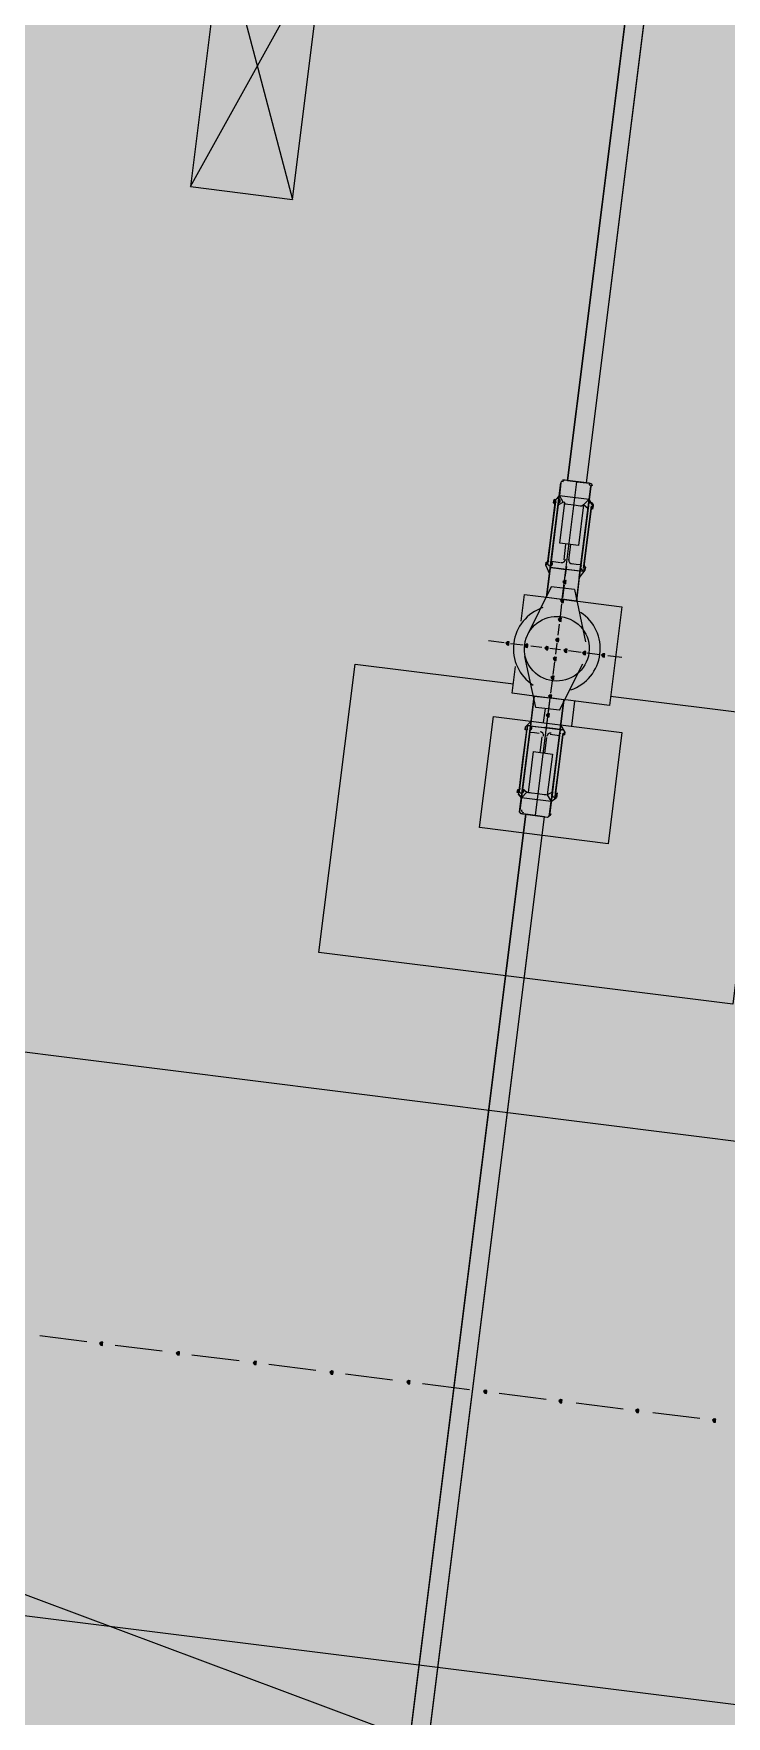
# Model space of a CAD drawing. Header units: metres. Extents: x -4 to 509425, y 7549 to 4732445.
# Drawn here: x 476046.2 to 476049.91, y 4719731.58 to 4719740.6 of the extents above; entities that cross this region are included whole.
import ezdxf

# ---------------------------------------------------------------- set-up
doc = ezdxf.new("R2010")
doc.units = ezdxf.units.M
doc.header["$LTSCALE"] = 0.01
doc.header["$MEASUREMENT"] = 0
doc.layers.get('0').update_dxf_attribs({"lineweight": 0})
doc.layers.add('_SUBESTACIÓN', color=1, linetype='Continuous')
doc.layers.add('SUBESTACION LA VID', color=253, linetype='Continuous')
doc.layers.add('_Yacimiento Arq 100m', color=7, linetype='Continuous', true_color=0xf8991e)

# ---------------------------------------------------------------- blocks, each defined once
blk = doc.blocks.new('A$Cfff6051d')
at = {"layer": 'SUBESTACION LA VID', "transparency": 33554687}
h = blk.add_hatch(color=256, dxfattribs=at)
h.dxf.hatch_style = 2
h.paths.add_polyline_path([(476049.0515, 4719737.6568), (476049.0526, 4719737.6652), (476049.0442, 4719737.6663), (476049.0347, 4719737.6589), (476049.0421, 4719737.6495), (476049.0505, 4719737.6484)])
h = blk.add_hatch(color=256, dxfattribs=at)
h.dxf.hatch_style = 2
h.paths.add_polyline_path([(476049.0389, 4719737.556), (476049.0399, 4719737.5644), (476049.0315, 4719737.5655), (476049.0221, 4719737.5581), (476049.0294, 4719737.5487), (476049.0378, 4719737.5476)])
h = blk.add_hatch(color=256, dxfattribs=at)
h.dxf.hatch_style = 2
h.paths.add_polyline_path([(476049.0262, 4719737.4552), (476049.0273, 4719737.4636), (476049.0189, 4719737.4647), (476049.0094, 4719737.4573), (476049.0168, 4719737.4479), (476049.0252, 4719737.4468)])
h = blk.add_hatch(color=256, dxfattribs=at)
h.dxf.hatch_style = 2
h.paths.add_polyline_path([(476048.7458, 4719737.3283), (476048.7469, 4719737.3367), (476048.7385, 4719737.3377), (476048.729, 4719737.3304), (476048.7364, 4719737.3209), (476048.7448, 4719737.3199)])
h = blk.add_hatch(color=256, dxfattribs=at)
h.dxf.hatch_style = 2
h.paths.add_polyline_path([(476048.8466, 4719737.3156), (476048.8477, 4719737.324), (476048.8393, 4719737.3251), (476048.8298, 4719737.3177), (476048.8372, 4719737.3083), (476048.8456, 4719737.3072)])
h = blk.add_hatch(color=256, dxfattribs=at)
h.dxf.hatch_style = 2
h.paths.add_polyline_path([(476048.9558, 4719737.3019), (476048.9569, 4719737.3103), (476048.9485, 4719737.3114), (476048.939, 4719737.304), (476048.9464, 4719737.2946), (476048.9548, 4719737.2935)])
h = blk.add_hatch(color=256, dxfattribs=at)
h.dxf.hatch_style = 2
h.paths.add_polyline_path([(476049.0126, 4719737.346), (476049.0136, 4719737.3544), (476049.0052, 4719737.3555), (476048.9958, 4719737.3481), (476049.0031, 4719737.3387), (476049.0115, 4719737.3376)])
h = blk.add_hatch(color=256, dxfattribs=at)
h.dxf.hatch_style = 2
h.paths.add_polyline_path([(476049.0566, 4719737.2893), (476049.0577, 4719737.2977), (476049.0493, 4719737.2987), (476049.0398, 4719737.2914), (476049.0472, 4719737.2819), (476049.0556, 4719737.2809)])
h = blk.add_hatch(color=256, dxfattribs=at)
h.dxf.hatch_style = 2
h.paths.add_polyline_path([(476048.9999, 4719737.2452), (476049.001, 4719737.2536), (476048.9926, 4719737.2547), (476048.9831, 4719737.2473), (476048.9905, 4719737.2379), (476048.9989, 4719737.2368)])
h = blk.add_hatch(color=256, dxfattribs=at)
h.dxf.hatch_style = 2
h.paths.add_polyline_path([(476049.1574, 4719737.2767), (476049.1585, 4719737.2851), (476049.1501, 4719737.2861), (476049.1406, 4719737.2788), (476049.148, 4719737.2693), (476049.1564, 4719737.2683)])
h = blk.add_hatch(color=256, dxfattribs=at)
h.dxf.hatch_style = 2
h.paths.add_polyline_path([(476049.2582, 4719737.264), (476049.2593, 4719737.2724), (476049.2509, 4719737.2735), (476049.2414, 4719737.2661), (476049.2488, 4719737.2567), (476049.2572, 4719737.2556)])
h = blk.add_hatch(color=256, dxfattribs=at)
h.dxf.hatch_style = 2
h.paths.add_polyline_path([(476048.9873, 4719737.1444), (476048.9883, 4719737.1528), (476048.9799, 4719737.1539), (476048.9705, 4719737.1465), (476048.9778, 4719737.1371), (476048.9862, 4719737.136)])
h = blk.add_hatch(color=256, dxfattribs=at)
h.dxf.hatch_style = 2
h.paths.add_polyline_path([(476048.9746, 4719737.0436), (476048.9757, 4719737.052), (476048.9673, 4719737.0531), (476048.9578, 4719737.0457), (476048.9652, 4719737.0363), (476048.9736, 4719737.0352)])
h = blk.add_hatch(color=256, dxfattribs=at)
h.dxf.hatch_style = 2
h.paths.add_polyline_path([(476048.962, 4719736.9428), (476048.9631, 4719736.9512), (476048.9547, 4719736.9522), (476048.9452, 4719736.9449), (476048.9526, 4719736.9354), (476048.961, 4719736.9344)])
h = blk.add_hatch(color=256, dxfattribs=at)
h.dxf.hatch_style = 2
h.paths.add_polyline_path([(476046.5687, 4719733.5739), (476046.5697, 4719733.5823), (476046.5613, 4719733.5834), (476046.5519, 4719733.576), (476046.5592, 4719733.5666), (476046.5676, 4719733.5655)])
h = blk.add_hatch(color=256, dxfattribs=at)
h.dxf.hatch_style = 2
h.paths.add_polyline_path([(476046.9803, 4719733.5223), (476046.9813, 4719733.5307), (476046.9729, 4719733.5318), (476046.9635, 4719733.5244), (476046.9708, 4719733.515), (476046.9792, 4719733.5139)])
h = blk.add_hatch(color=256, dxfattribs=at)
h.dxf.hatch_style = 2
h.paths.add_polyline_path([(476047.3919, 4719733.4707), (476047.393, 4719733.4791), (476047.3846, 4719733.4802), (476047.3751, 4719733.4728), (476047.3825, 4719733.4634), (476047.3909, 4719733.4623)])
h = blk.add_hatch(color=256, dxfattribs=at)
h.dxf.hatch_style = 2
h.paths.add_polyline_path([(476047.8035, 4719733.4191), (476047.8046, 4719733.4275), (476047.7962, 4719733.4286), (476047.7867, 4719733.4212), (476047.7941, 4719733.4118), (476047.8025, 4719733.4107)])
h = blk.add_hatch(color=256, dxfattribs=at)
h.dxf.hatch_style = 2
h.paths.add_polyline_path([(476048.2151, 4719733.3675), (476048.2162, 4719733.3759), (476048.2078, 4719733.377), (476048.1983, 4719733.3696), (476048.2057, 4719733.3602), (476048.2141, 4719733.3591)])
h = blk.add_hatch(color=256, dxfattribs=at)
h.dxf.hatch_style = 2
h.paths.add_polyline_path([(476048.6268, 4719733.3159), (476048.6278, 4719733.3243), (476048.6194, 4719733.3254), (476048.61, 4719733.318), (476048.6173, 4719733.3086), (476048.6257, 4719733.3075)])
h = blk.add_hatch(color=256, dxfattribs=at)
h.dxf.hatch_style = 2
h.paths.add_polyline_path([(476049.03, 4719733.2654), (476049.031, 4719733.2738), (476049.0226, 4719733.2748), (476049.0132, 4719733.2675), (476049.0205, 4719733.258), (476049.0289, 4719733.257)])
h = blk.add_hatch(color=256, dxfattribs=at)
h.dxf.hatch_style = 2
h.paths.add_polyline_path([(476049.4416, 4719733.2138), (476049.4426, 4719733.2222), (476049.4342, 4719733.2232), (476049.4248, 4719733.2159), (476049.4321, 4719733.2064), (476049.4405, 4719733.2054)])
h = blk.add_hatch(color=256, dxfattribs=at)
h.dxf.hatch_style = 2
h.paths.add_polyline_path([(476049.8532, 4719733.1622), (476049.8543, 4719733.1706), (476049.8459, 4719733.1716), (476049.8364, 4719733.1643), (476049.8438, 4719733.1548), (476049.8522, 4719733.1538)])
at = {"layer": 'SUBESTACION LA VID', "lineweight": 15}
for p, q in [((476072.0569, 4719731.8887), (475974.5206, 4719744.1168)), ((476049.0601, 4719738.2018), (476049.7921, 4719744.0401)), ((476049.1609, 4719738.1892), (476049.8929, 4719744.0274)), ((476071.6253, 4719728.9224), (475974.1478, 4719741.1431)), ((476047.2099, 4719741.1385), (476047.5853, 4719739.7092)), ((476049.1777, 4719738.1871), (476049.0433, 4719738.2039)), ((476049.1892, 4719738.0747), (476049.1756, 4719738.102)), ((476048.9528, 4719737.7545), (476048.995, 4719738.0905)), ((476049.0118, 4719738.0884), (476048.9696, 4719737.7524)), ((476049.0097, 4719738.0716), (476049.037, 4719738.0853)), ((476049.1714, 4719738.0684), (476049.1293, 4719737.7324)), ((476049.1461, 4719737.7303), (476049.1882, 4719738.0663)), ((476049.1693, 4719738.0516), (476049.1462, 4719738.0716)), ((476049.0411, 4719737.7776), (476049.0516, 4719737.8616)), ((476049.0663, 4719737.7744), (476049.0768, 4719737.8584)), ((476048.9434, 4719737.7472), (476048.9633, 4719737.702)), ((476049.0537, 4719737.7419), (476049.0463, 4719737.6831)), ((476049.1534, 4719737.7208), (476049.1229, 4719737.682)), ((476048.9717, 4719737.6327), (476048.8456, 4719737.3755)), ((476049.0977, 4719737.6169), (476048.9717, 4719737.6327)), ((476049.041, 4719737.6411), (476049.0326, 4719737.5739)), ((476049.0977, 4719737.6169), (476049.1564, 4719737.3365)), ((476049.0284, 4719737.5403), (476049.02, 4719737.4731)), ((476049.0147, 4719737.4311), (476049.0073, 4719737.3723)), ((476048.7206, 4719737.3314), (476048.6366, 4719737.3419)), ((476048.8214, 4719737.3188), (476048.7542, 4719737.3272)), ((476048.9222, 4719737.3061), (476048.8634, 4719737.3135)), ((476049.023, 4719737.2935), (476048.9642, 4719737.3009)), ((476049.0021, 4719737.3303), (476048.9947, 4719737.2715)), ((476048.8906, 4719736.9859), (476048.8309, 4719737.2579)), ((476048.9894, 4719737.2295), (476048.981, 4719737.1623)), ((476049.0166, 4719736.9701), (476049.1417, 4719737.2189)), ((476049.1322, 4719737.2798), (476049.065, 4719737.2882)), ((476049.233, 4719737.2672), (476049.1658, 4719737.2756)), ((476049.3506, 4719737.2524), (476049.275, 4719737.2619)), ((476048.9768, 4719737.1287), (476048.9683, 4719737.0615)), ((476048.9631, 4719737.0195), (476048.9557, 4719736.9606)), ((476049.0827, 4719736.885), (476049.0996, 4719737.0194)), ((476049.0166, 4719736.9701), (476048.8906, 4719736.9859)), ((476048.9315, 4719736.904), (476048.941, 4719736.9796)), ((476048.8423, 4719736.8725), (476048.8001, 4719736.5365)), ((476048.8169, 4719736.5344), (476048.8591, 4719736.8704)), ((476048.8349, 4719736.8819), (476048.8643, 4719736.9124)), ((476048.9504, 4719736.9186), (476048.9431, 4719736.8598)), ((476048.9765, 4719736.5144), (476049.0187, 4719736.8504)), ((476049.0355, 4719736.8483), (476048.9933, 4719736.5122)), ((476049.0449, 4719736.8556), (476049.0239, 4719736.8924)), ((476048.9221, 4719736.8284), (476048.9115, 4719736.7443)), ((476048.9473, 4719736.8252), (476048.9367, 4719736.7412)), ((476048.798, 4719736.5197), (476048.8127, 4719736.5008)), ((476048.819, 4719736.5512), (476048.8421, 4719736.5312)), ((476048.9787, 4719736.5312), (476048.9513, 4719736.5175)), ((476048.1649, 4719731.0615), (476048.8358, 4719736.4125)), ((476048.2658, 4719731.0489), (476048.9366, 4719736.3999)), ((476048.819, 4719736.4147), (476048.9534, 4719736.3978)), ((476046.4847, 4719733.5845), (476046.2327, 4719733.6161)), ((476046.8879, 4719733.5339), (476046.6359, 4719733.5655)), ((476047.2995, 4719733.4823), (476047.0475, 4719733.5139)), ((476047.7111, 4719733.4307), (476047.4591, 4719733.4623)), ((476048.1227, 4719733.3791), (476047.8707, 4719733.4107)), ((476048.5344, 4719733.3275), (476048.2823, 4719733.3591)), ((476048.946, 4719733.2759), (476048.694, 4719733.3075)), ((476049.3576, 4719733.2243), (476049.1056, 4719733.2559)), ((476049.7692, 4719733.1727), (476049.5172, 4719733.2043))]:
    blk.add_line(p, q, dxfattribs=at)
at = {"layer": 'SUBESTACION LA VID', "lineweight": 0}
for p, q in [((476049.0601, 4719738.2018), (476049.1609, 4719738.1892)), ((476048.9633, 4719737.702), (476049.0244, 4719738.1892)), ((476048.9855, 4719738.0832), (476048.9876, 4719738.1)), ((476048.9866, 4719738.0916), (476048.9866, 4719738.0916)), ((476048.9929, 4719738.0737), (476048.9876, 4719738.1)), ((476049.1861, 4719738.0495), (476049.1976, 4719738.0737)), ((476049.1945, 4719738.0485), (476049.1976, 4719738.0737)), ((476049.1955, 4719738.0569), (476049.1976, 4719738.0737)), ((476049.1955, 4719738.0569), (476049.1966, 4719738.0653)), ((476049.1955, 4719738.0569), (476049.1966, 4719738.0653)), ((476048.9434, 4719737.7472), (476048.9539, 4719737.7629)), ((476048.9434, 4719737.7472), (476048.9539, 4719737.7629)), ((476048.9434, 4719737.7472), (476048.9444, 4719737.7556)), ((476049.1534, 4719737.7208), (476049.1555, 4719737.7376)), ((476049.1534, 4719737.7208), (476049.1545, 4719737.7292)), ((476048.8349, 4719736.8819), (476048.8328, 4719736.8651)), ((476048.8349, 4719736.8819), (476048.8339, 4719736.8735)), ((476049.0239, 4719736.8924), (476048.9639, 4719736.4136)), ((476049.0449, 4719736.8556), (476049.0428, 4719736.8388)), ((476049.0449, 4719736.8556), (476049.0428, 4719736.8388)), ((476049.0449, 4719736.8556), (476049.0439, 4719736.8472)), ((476048.7928, 4719736.5459), (476048.7907, 4719736.5291)), ((476048.7928, 4719736.5459), (476048.7907, 4719736.5291)), ((476048.7928, 4719736.5459), (476048.7917, 4719736.5375)), ((476048.8022, 4719736.5533), (476048.7991, 4719736.5281)), ((476048.8022, 4719736.5533), (476048.7991, 4719736.5281)), ((476048.9955, 4719736.529), (476049.0007, 4719736.5028)), ((476049.0039, 4719736.528), (476049.0007, 4719736.5028)), ((476049.0028, 4719736.5196), (476049.0007, 4719736.5028)), ((476049.0028, 4719736.5196), (476049.0007, 4719736.5028)), ((476049.0017, 4719736.5112), (476049.0007, 4719736.5028))]:
    blk.add_line(p, q, dxfattribs=at)
at = {"layer": 'SUBESTACION LA VID', "lineweight": 15}
for points in [[(476049.0601, 4719738.2018), (476049.1609, 4719738.1892), (476049.8929, 4719744.0274), (476049.7921, 4719744.0401), (476049.0601, 4719738.2018)], [(476047.0393, 4719739.7777), (476047.5853, 4719739.7092), (476047.7559, 4719741.0701), (476047.2099, 4719741.1385), (476047.0393, 4719739.7777), (476047.7559, 4719741.0701)], [(476049.1105, 4719738.1955), (476049.0433, 4719738.2039), (476049.0349, 4719738.205), (476049.0339, 4719738.1966), (476049.0255, 4719738.1976), (476049.0244, 4719738.1892), (476049.016, 4719738.122), (476048.996, 4719738.0989), (476048.9876, 4719738.1), (476048.9866, 4719738.0916), (476048.9855, 4719738.0832), (476048.9929, 4719738.0737), (476048.9739, 4719737.9225), (476048.9539, 4719737.7629), (476048.9455, 4719737.764), (476048.9444, 4719737.7556), (476048.9434, 4719737.7472), (476048.9633, 4719737.702), (476048.9475, 4719737.576), (476049.0315, 4719737.5655), (476049.1105, 4719738.1955)], [(476049.1105, 4719738.1955), (476049.1777, 4719738.1871), (476049.1767, 4719738.1787), (476049.1851, 4719738.1776), (476049.184, 4719738.1692), (476049.1756, 4719738.102), (476049.1892, 4719738.0747), (476049.1976, 4719738.0737), (476049.1966, 4719738.0653), (476049.1955, 4719738.0569), (476049.1945, 4719738.0485), (476049.1861, 4719738.0495), (476049.1671, 4719737.8983), (476049.1471, 4719737.7387), (476049.1555, 4719737.7376), (476049.1545, 4719737.7292), (476049.1534, 4719737.7208), (476049.1229, 4719737.682), (476049.1071, 4719737.556), (476049.0315, 4719737.5655), (476049.1105, 4719738.1955)], [(476049.1756, 4719738.102), (476049.1462, 4719738.0716), (476049.1367, 4719738.0642), (476049.1283, 4719738.0653), (476049.0947, 4719738.0695), (476049.0611, 4719738.0737), (476049.0527, 4719738.0748), (476049.0443, 4719738.0758), (476049.0454, 4719738.0842), (476049.037, 4719738.0853), (476049.016, 4719738.122), (476048.996, 4719738.0989)], [(476049.0244, 4719738.1892), (476049.016, 4719738.122), (476049.1756, 4719738.102), (476049.184, 4719738.1692)], [(476049.1462, 4719738.0716), (476049.1188, 4719737.8532), (476049.018, 4719737.8658), (476049.0454, 4719738.0842)], [(476048.9718, 4719737.7692), (476048.997, 4719737.7661), (476049.0222, 4719737.7629)], [(476049.1314, 4719737.7492), (476049.1062, 4719737.7524), (476049.081, 4719737.7555)], [(476049.1071, 4719737.556), (476049.1271, 4719737.7156), (476048.9675, 4719737.7356), (476048.9475, 4719737.576), (476049.1071, 4719737.556)], [(476048.9675, 4719737.7356), (476049.0011, 4719737.7314), (476049.0515, 4719737.7251)], [(476049.1439, 4719737.7135), (476049.1103, 4719737.7177), (476049.0515, 4719737.7251)], [(476048.812, 4719737.4479), (476048.8299, 4719737.5908), (476048.9475, 4719737.576)], [(476049.1155, 4719737.5549), (476049.3507, 4719737.5255), (476049.2844, 4719736.9962), (476049.0492, 4719737.0257)], [(476049.2907, 4719737.0466), (476050.1392, 4719736.9403), (476049.9454, 4719735.3946), (476047.7277, 4719735.6726), (476047.9215, 4719737.2183), (476048.7699, 4719737.1119)], [(476048.8812, 4719737.0468), (476048.7636, 4719737.0615), (476048.7815, 4719737.2043)], [(476048.8862, 4719736.4062), (476048.819, 4719736.4147), (476048.8106, 4719736.4157), (476048.8032, 4719736.4252), (476048.8043, 4719736.4336), (476048.8127, 4719736.5008), (476048.798, 4719736.5197), (476048.7991, 4719736.5281), (476048.7907, 4719736.5291), (476048.7917, 4719736.5375), (476048.7928, 4719736.5459), (476048.8012, 4719736.5449), (476048.8022, 4719736.5533), (476048.8212, 4719736.7045), (476048.8412, 4719736.8641), (476048.8328, 4719736.8651), (476048.8339, 4719736.8735), (476048.8349, 4719736.8819), (476048.8643, 4719736.9124), (476048.8812, 4719737.0468), (476048.9652, 4719737.0363), (476048.8862, 4719736.4062)], [(476048.8812, 4719737.0468), (476048.8612, 4719736.8872), (476049.0208, 4719736.8672), (476049.0408, 4719737.0268), (476048.8812, 4719737.0468)], [(476048.8862, 4719736.4062), (476048.9534, 4719736.3978), (476048.9629, 4719736.4052), (476048.9639, 4719736.4136), (476048.9723, 4719736.4808), (476048.9912, 4719736.4954), (476049.0007, 4719736.5028), (476049.0017, 4719736.5112), (476049.0028, 4719736.5196), (476048.9955, 4719736.529), (476049.0144, 4719736.6803), (476049.0344, 4719736.8399), (476049.0428, 4719736.8388), (476049.0439, 4719736.8472), (476049.0449, 4719736.8556), (476049.0239, 4719736.8924), (476049.0408, 4719737.0268), (476048.9652, 4719737.0363), (476048.8862, 4719736.4062)], [(476049.2768, 4719736.2549), (476048.5879, 4719736.3412), (476048.6627, 4719736.9377), (476049.3516, 4719736.8513), (476049.2768, 4719736.2549)], [(476048.8444, 4719736.8893), (476048.8864, 4719736.884), (476048.9368, 4719736.8777)], [(476048.857, 4719736.8536), (476048.8822, 4719736.8504), (476048.9074, 4719736.8473)], [(476049.0292, 4719736.8661), (476048.9956, 4719736.8703), (476048.9368, 4719736.8777)], [(476049.0166, 4719736.8336), (476048.9914, 4719736.8367), (476048.9662, 4719736.8399)], [(476048.8505, 4719736.5302), (476048.8779, 4719736.7486), (476048.9787, 4719736.7359), (476048.9513, 4719736.5175)], [(476048.9639, 4719736.4136), (476048.9723, 4719736.4808), (476048.8127, 4719736.5008), (476048.8043, 4719736.4336)], [(476048.8127, 4719736.5008), (476048.8421, 4719736.5312), (476048.8505, 4719736.5302), (476048.8589, 4719736.5291), (476048.8673, 4719736.528), (476048.9009, 4719736.5238), (476048.9345, 4719736.5196), (476048.9429, 4719736.5186), (476048.9513, 4719736.5175), (476048.9723, 4719736.4808), (476048.9912, 4719736.4954)], [(476048.1649, 4719731.0615), (476048.2658, 4719731.0489), (476048.9366, 4719736.3999), (476048.8358, 4719736.4125), (476048.1649, 4719731.0615)]]:
    blk.add_lwpolyline(points, dxfattribs=at)
at = {"layer": 'SUBESTACION LA VID', "lineweight": 0}
for points in [[(476048.9475, 4719737.576), (476049.0244, 4719738.1892), (476048.9633, 4719737.702)], [(476049.1071, 4719737.556), (476049.184, 4719738.1692), (476049.1229, 4719737.682), (476049.184, 4719738.1692)], [(476048.9929, 4719738.0737), (476048.996, 4719738.0989), (476048.9539, 4719737.7629)], [(476048.9739, 4719737.9225), (476048.996, 4719738.0989), (476048.9929, 4719738.0737)], [(476048.9855, 4719738.0832), (476048.9866, 4719738.0916), (476048.9855, 4719738.0832), (476048.9876, 4719738.1)], [(476049.1945, 4719738.0485), (476049.1976, 4719738.0737), (476049.1955, 4719738.0569), (476049.1976, 4719738.0737)], [(476048.9444, 4719737.7556), (476048.9434, 4719737.7472), (476048.9455, 4719737.764)], [(476048.9434, 4719737.7472), (476048.9444, 4719737.7556), (476048.9434, 4719737.7472)], [(476049.1555, 4719737.7376), (476049.1534, 4719737.7208), (476049.1545, 4719737.7292), (476049.1534, 4719737.7208)], [(476048.8812, 4719737.0468), (476048.8032, 4719736.4252), (476048.8643, 4719736.9124), (476048.8043, 4719736.4336)], [(476049.0408, 4719737.0268), (476048.9629, 4719736.4052), (476049.0239, 4719736.8924)], [(476048.8328, 4719736.8651), (476048.8349, 4719736.8819), (476048.8339, 4719736.8735), (476048.8349, 4719736.8819)], [(476049.0344, 4719736.8399), (476048.9912, 4719736.4954), (476049.0144, 4719736.6803)], [(476049.0439, 4719736.8472), (476049.0449, 4719736.8556), (476049.0428, 4719736.8388)], [(476049.0449, 4719736.8556), (476049.0439, 4719736.8472), (476049.0449, 4719736.8556)], [(476048.8012, 4719736.5449), (476048.7907, 4719736.5291), (476048.7928, 4719736.5459), (476048.7907, 4719736.5291)], [(476049.0028, 4719736.5196), (476049.0007, 4719736.5028), (476049.0028, 4719736.5196), (476049.0007, 4719736.5028)]]:
    blk.add_lwpolyline(points, dxfattribs=at)
at = {"layer": 'SUBESTACION LA VID'}
for points in [[(476049.0515, 4719737.6568), (476049.0526, 4719737.6652), (476049.0442, 4719737.6663), (476049.0347, 4719737.6589), (476049.0421, 4719737.6495), (476049.0505, 4719737.6484)], [(476049.0389, 4719737.556), (476049.0399, 4719737.5644), (476049.0315, 4719737.5655), (476049.0221, 4719737.5581), (476049.0294, 4719737.5487), (476049.0378, 4719737.5476)], [(476049.0262, 4719737.4552), (476049.0273, 4719737.4636), (476049.0189, 4719737.4647), (476049.0094, 4719737.4573), (476049.0168, 4719737.4479), (476049.0252, 4719737.4468)], [(476048.7458, 4719737.3283), (476048.7469, 4719737.3367), (476048.7385, 4719737.3377), (476048.729, 4719737.3304), (476048.7364, 4719737.3209), (476048.7448, 4719737.3199)], [(476048.8466, 4719737.3156), (476048.8477, 4719737.324), (476048.8393, 4719737.3251), (476048.8298, 4719737.3177), (476048.8372, 4719737.3083), (476048.8456, 4719737.3072)], [(476048.9558, 4719737.3019), (476048.9569, 4719737.3103), (476048.9485, 4719737.3114), (476048.939, 4719737.304), (476048.9464, 4719737.2946), (476048.9548, 4719737.2935)], [(476049.0126, 4719737.346), (476049.0136, 4719737.3544), (476049.0052, 4719737.3555), (476048.9958, 4719737.3481), (476049.0031, 4719737.3387), (476049.0115, 4719737.3376)], [(476049.0566, 4719737.2893), (476049.0577, 4719737.2977), (476049.0493, 4719737.2987), (476049.0398, 4719737.2914), (476049.0472, 4719737.2819), (476049.0556, 4719737.2809)], [(476048.9999, 4719737.2452), (476049.001, 4719737.2536), (476048.9926, 4719737.2547), (476048.9831, 4719737.2473), (476048.9905, 4719737.2379), (476048.9989, 4719737.2368)], [(476049.1574, 4719737.2767), (476049.1585, 4719737.2851), (476049.1501, 4719737.2861), (476049.1406, 4719737.2788), (476049.148, 4719737.2693), (476049.1564, 4719737.2683)], [(476049.2582, 4719737.264), (476049.2593, 4719737.2724), (476049.2509, 4719737.2735), (476049.2414, 4719737.2661), (476049.2488, 4719737.2567), (476049.2572, 4719737.2556)], [(476048.9873, 4719737.1444), (476048.9883, 4719737.1528), (476048.9799, 4719737.1539), (476048.9705, 4719737.1465), (476048.9778, 4719737.1371), (476048.9862, 4719737.136)], [(476048.9746, 4719737.0436), (476048.9757, 4719737.052), (476048.9673, 4719737.0531), (476048.9578, 4719737.0457), (476048.9652, 4719737.0363), (476048.9736, 4719737.0352)], [(476048.962, 4719736.9428), (476048.9631, 4719736.9512), (476048.9547, 4719736.9522), (476048.9452, 4719736.9449), (476048.9526, 4719736.9354), (476048.961, 4719736.9344)], [(476046.5687, 4719733.5739), (476046.5697, 4719733.5823), (476046.5613, 4719733.5834), (476046.5519, 4719733.576), (476046.5592, 4719733.5666), (476046.5676, 4719733.5655)], [(476046.9803, 4719733.5223), (476046.9813, 4719733.5307), (476046.9729, 4719733.5318), (476046.9635, 4719733.5244), (476046.9708, 4719733.515), (476046.9792, 4719733.5139)], [(476047.3919, 4719733.4707), (476047.393, 4719733.4791), (476047.3846, 4719733.4802), (476047.3751, 4719733.4728), (476047.3825, 4719733.4634), (476047.3909, 4719733.4623)], [(476047.8035, 4719733.4191), (476047.8046, 4719733.4275), (476047.7962, 4719733.4286), (476047.7867, 4719733.4212), (476047.7941, 4719733.4118), (476047.8025, 4719733.4107)], [(476048.2151, 4719733.3675), (476048.2162, 4719733.3759), (476048.2078, 4719733.377), (476048.1983, 4719733.3696), (476048.2057, 4719733.3602), (476048.2141, 4719733.3591)], [(476048.6268, 4719733.3159), (476048.6278, 4719733.3243), (476048.6194, 4719733.3254), (476048.61, 4719733.318), (476048.6173, 4719733.3086), (476048.6257, 4719733.3075)], [(476049.03, 4719733.2654), (476049.031, 4719733.2738), (476049.0226, 4719733.2748), (476049.0132, 4719733.2675), (476049.0205, 4719733.258), (476049.0289, 4719733.257)], [(476049.4416, 4719733.2138), (476049.4426, 4719733.2222), (476049.4342, 4719733.2232), (476049.4248, 4719733.2159), (476049.4321, 4719733.2064), (476049.4405, 4719733.2054)], [(476049.8532, 4719733.1622), (476049.8543, 4719733.1706), (476049.8459, 4719733.1716), (476049.8364, 4719733.1643), (476049.8438, 4719733.1548), (476049.8522, 4719733.1538)]]:
    blk.add_lwpolyline(points, close=True, dxfattribs=at)
at = {"layer": 'SUBESTACION LA VID', "lineweight": 0}
for points in [[(476049.0515, 4719737.6568), (476049.0526, 4719737.6652), (476049.0442, 4719737.6663), (476049.0347, 4719737.6589), (476049.0421, 4719737.6495), (476049.0505, 4719737.6484)], [(476049.0389, 4719737.556), (476049.0399, 4719737.5644), (476049.0315, 4719737.5655), (476049.0221, 4719737.5581), (476049.0294, 4719737.5487), (476049.0378, 4719737.5476)], [(476049.0262, 4719737.4552), (476049.0273, 4719737.4636), (476049.0189, 4719737.4647), (476049.0094, 4719737.4573), (476049.0168, 4719737.4479), (476049.0252, 4719737.4468)], [(476048.7458, 4719737.3283), (476048.7469, 4719737.3367), (476048.7385, 4719737.3377), (476048.729, 4719737.3304), (476048.7364, 4719737.3209), (476048.7448, 4719737.3199)], [(476048.8466, 4719737.3156), (476048.8477, 4719737.324), (476048.8393, 4719737.3251), (476048.8298, 4719737.3177), (476048.8372, 4719737.3083), (476048.8456, 4719737.3072)], [(476048.9558, 4719737.3019), (476048.9569, 4719737.3103), (476048.9485, 4719737.3114), (476048.939, 4719737.304), (476048.9464, 4719737.2946), (476048.9548, 4719737.2935)], [(476049.0126, 4719737.346), (476049.0136, 4719737.3544), (476049.0052, 4719737.3555), (476048.9958, 4719737.3481), (476049.0031, 4719737.3387), (476049.0115, 4719737.3376)], [(476049.0566, 4719737.2893), (476049.0577, 4719737.2977), (476049.0493, 4719737.2987), (476049.0398, 4719737.2914), (476049.0472, 4719737.2819), (476049.0556, 4719737.2809)], [(476048.9999, 4719737.2452), (476049.001, 4719737.2536), (476048.9926, 4719737.2547), (476048.9831, 4719737.2473), (476048.9905, 4719737.2379), (476048.9989, 4719737.2368)], [(476049.1574, 4719737.2767), (476049.1585, 4719737.2851), (476049.1501, 4719737.2861), (476049.1406, 4719737.2788), (476049.148, 4719737.2693), (476049.1564, 4719737.2683)], [(476049.2582, 4719737.264), (476049.2593, 4719737.2724), (476049.2509, 4719737.2735), (476049.2414, 4719737.2661), (476049.2488, 4719737.2567), (476049.2572, 4719737.2556)], [(476048.9873, 4719737.1444), (476048.9883, 4719737.1528), (476048.9799, 4719737.1539), (476048.9705, 4719737.1465), (476048.9778, 4719737.1371), (476048.9862, 4719737.136)], [(476048.9746, 4719737.0436), (476048.9757, 4719737.052), (476048.9673, 4719737.0531), (476048.9578, 4719737.0457), (476048.9652, 4719737.0363), (476048.9736, 4719737.0352)], [(476048.962, 4719736.9428), (476048.9631, 4719736.9512), (476048.9547, 4719736.9522), (476048.9452, 4719736.9449), (476048.9526, 4719736.9354), (476048.961, 4719736.9344)], [(476046.5687, 4719733.5739), (476046.5697, 4719733.5823), (476046.5613, 4719733.5834), (476046.5519, 4719733.576), (476046.5592, 4719733.5666), (476046.5676, 4719733.5655)], [(476046.9803, 4719733.5223), (476046.9813, 4719733.5307), (476046.9729, 4719733.5318), (476046.9635, 4719733.5244), (476046.9708, 4719733.515), (476046.9792, 4719733.5139)], [(476047.3919, 4719733.4707), (476047.393, 4719733.4791), (476047.3846, 4719733.4802), (476047.3751, 4719733.4728), (476047.3825, 4719733.4634), (476047.3909, 4719733.4623)], [(476047.8035, 4719733.4191), (476047.8046, 4719733.4275), (476047.7962, 4719733.4286), (476047.7867, 4719733.4212), (476047.7941, 4719733.4118), (476047.8025, 4719733.4107)], [(476048.2151, 4719733.3675), (476048.2162, 4719733.3759), (476048.2078, 4719733.377), (476048.1983, 4719733.3696), (476048.2057, 4719733.3602), (476048.2141, 4719733.3591)], [(476048.6268, 4719733.3159), (476048.6278, 4719733.3243), (476048.6194, 4719733.3254), (476048.61, 4719733.318), (476048.6173, 4719733.3086), (476048.6257, 4719733.3075)], [(476049.03, 4719733.2654), (476049.031, 4719733.2738), (476049.0226, 4719733.2748), (476049.0132, 4719733.2675), (476049.0205, 4719733.258), (476049.0289, 4719733.257)], [(476049.4416, 4719733.2138), (476049.4426, 4719733.2222), (476049.4342, 4719733.2232), (476049.4248, 4719733.2159), (476049.4321, 4719733.2064), (476049.4405, 4719733.2054)], [(476049.8532, 4719733.1622), (476049.8543, 4719733.1706), (476049.8459, 4719733.1716), (476049.8364, 4719733.1643), (476049.8438, 4719733.1548), (476049.8522, 4719733.1538)]]:
    blk.add_lwpolyline(points, close=True, dxfattribs=at)
at = {"layer": 'SUBESTACION LA VID', "lineweight": 15}
for points, knots in [([(476049.0475, 4719738.2034), (476049.0442, 4719738.2038), (476049.0408, 4719738.2029), (476049.0381, 4719738.2008), (476049.0355, 4719738.1988), (476049.0337, 4719738.1957), (476049.0333, 4719738.1924)], [0, 0, 0, 0, 1, 1, 1, 2, 2, 2, 2]), ([(476049.0097, 4719738.1058), (476049.0043, 4719738.1064), (476048.999, 4719738.1036), (476048.9967, 4719738.0987), (476048.9943, 4719738.0938), (476048.9953, 4719738.0879), (476048.9992, 4719738.0841)], [0, 0, 0, 0, 1, 1, 1, 2, 2, 2, 2]), ([(476049.0207, 4719738.0916), (476049.0216, 4719738.0985), (476049.0166, 4719738.1049), (476049.0097, 4719738.1058), (476049.0027, 4719738.1066), (476048.9964, 4719738.1017), (476048.9955, 4719738.0947)], [0, 0, 0, 0, 1, 1, 1, 2, 2, 2, 2]), ([(476049.0145, 4719738.0822), (476049.0192, 4719738.0849), (476049.0216, 4719738.0904), (476049.0205, 4719738.0957), (476049.0195, 4719738.101), (476049.0151, 4719738.1051), (476049.0097, 4719738.1058)], [0, 0, 0, 0, 1, 1, 1, 2, 2, 2, 2]), ([(476049.1861, 4719738.0836), (476049.1807, 4719738.0843), (476049.1754, 4719738.0815), (476049.1731, 4719738.0766), (476049.1707, 4719738.0717), (476049.1717, 4719738.0658), (476049.1756, 4719738.062)], [0, 0, 0, 0, 1, 1, 1, 2, 2, 2, 2]), ([(476049.1971, 4719738.0695), (476049.198, 4719738.0764), (476049.193, 4719738.0828), (476049.1861, 4719738.0836), (476049.1791, 4719738.0845), (476049.1728, 4719738.0796), (476049.1719, 4719738.0726)], [0, 0, 0, 0, 1, 1, 1, 2, 2, 2, 2]), ([(476049.1909, 4719738.0601), (476049.1956, 4719738.0628), (476049.198, 4719738.0682), (476049.1969, 4719738.0736), (476049.1959, 4719738.0789), (476049.1915, 4719738.083), (476049.1861, 4719738.0836)], [0, 0, 0, 0, 1, 1, 1, 2, 2, 2, 2]), ([(476048.9596, 4719737.7681), (476048.9549, 4719737.7654), (476048.9524, 4719737.7599), (476048.9535, 4719737.7546), (476048.9546, 4719737.7493), (476048.959, 4719737.7452), (476048.9644, 4719737.7445)], [0, 0, 0, 0, 1, 1, 1, 2, 2, 2, 2]), ([(476048.9534, 4719737.7587), (476048.9525, 4719737.7518), (476048.9574, 4719737.7454), (476048.9644, 4719737.7445), (476048.9714, 4719737.7437), (476048.9777, 4719737.7486), (476048.9786, 4719737.7556)], [0, 0, 0, 0, 1, 1, 1, 2, 2, 2, 2]), ([(476048.9644, 4719737.7445), (476048.9698, 4719737.7439), (476048.975, 4719737.7467), (476048.9774, 4719737.7516), (476048.9798, 4719737.7565), (476048.9788, 4719737.7624), (476048.9749, 4719737.7662)], [0, 0, 0, 0, 1, 1, 1, 2, 2, 2, 2]), ([(476049.136, 4719737.746), (476049.1313, 4719737.7433), (476049.1288, 4719737.7378), (476049.1299, 4719737.7325), (476049.131, 4719737.7272), (476049.1354, 4719737.7231), (476049.1408, 4719737.7224)], [0, 0, 0, 0, 1, 1, 1, 2, 2, 2, 2]), ([(476049.1408, 4719737.7224), (476049.1462, 4719737.7217), (476049.1514, 4719737.7246), (476049.1538, 4719737.7295), (476049.1562, 4719737.7344), (476049.1552, 4719737.7403), (476049.1513, 4719737.7441)], [0, 0, 0, 0, 1, 1, 1, 2, 2, 2, 2]), ([(476049.1298, 4719737.7366), (476049.1289, 4719737.7296), (476049.1338, 4719737.7233), (476049.1408, 4719737.7224), (476049.1478, 4719737.7216), (476049.1541, 4719737.7265), (476049.155, 4719737.7334)], [0, 0, 0, 0, 1, 1, 1, 2, 2, 2, 2]), ([(476048.9269, 4719737.5205), (476048.8429, 4719737.4916), (476048.7826, 4719737.4175), (476048.7716, 4719737.3293), (476048.7605, 4719737.2411), (476048.8006, 4719737.1544), (476048.8749, 4719737.1057)], [0, 0, 0, 0, 1, 1, 1, 2, 2, 2, 2]), ([(476048.8304, 4719737.3219), (476048.8184, 4719737.2268), (476048.8859, 4719737.1401), (476048.981, 4719737.1281), (476049.0761, 4719737.1162), (476049.1628, 4719737.1836), (476049.1748, 4719737.2787), (476049.1867, 4719737.3739), (476049.1193, 4719737.4606), (476049.0241, 4719737.4725), (476048.929, 4719737.4845), (476048.8423, 4719737.417), (476048.8304, 4719737.3219)], [0, 0, 0, 0, 1, 1, 1, 2, 2, 2, 3, 3, 3, 4, 4, 4, 4]), ([(476049.0782, 4719737.0802), (476049.1623, 4719737.109), (476049.2225, 4719737.1832), (476049.2336, 4719737.2714), (476049.2446, 4719737.3595), (476049.2045, 4719737.4463), (476049.1302, 4719737.495)], [0, 0, 0, 0, 1, 1, 1, 2, 2, 2, 2]), ([(476048.857, 4719736.8877), (476048.8516, 4719736.8884), (476048.8463, 4719736.8855), (476048.844, 4719736.8806), (476048.8416, 4719736.8757), (476048.8426, 4719736.8699), (476048.8465, 4719736.866)], [0, 0, 0, 0, 1, 1, 1, 2, 2, 2, 2]), ([(476048.868, 4719736.8735), (476048.8689, 4719736.8805), (476048.8639, 4719736.8868), (476048.857, 4719736.8877), (476048.85, 4719736.8886), (476048.8437, 4719736.8836), (476048.8428, 4719736.8767)], [0, 0, 0, 0, 1, 1, 1, 2, 2, 2, 2]), ([(476048.8618, 4719736.8641), (476048.8665, 4719736.8669), (476048.8689, 4719736.8723), (476048.8678, 4719736.8776), (476048.8667, 4719736.883), (476048.8624, 4719736.887), (476048.857, 4719736.8877)], [0, 0, 0, 0, 1, 1, 1, 2, 2, 2, 2]), ([(476049.0334, 4719736.8656), (476049.028, 4719736.8663), (476049.0227, 4719736.8634), (476049.0204, 4719736.8585), (476049.018, 4719736.8536), (476049.019, 4719736.8477), (476049.0229, 4719736.8439)], [0, 0, 0, 0, 1, 1, 1, 2, 2, 2, 2]), ([(476049.0444, 4719736.8514), (476049.0453, 4719736.8584), (476049.0403, 4719736.8647), (476049.0334, 4719736.8656), (476049.0264, 4719736.8665), (476049.0201, 4719736.8615), (476049.0192, 4719736.8546)], [0, 0, 0, 0, 1, 1, 1, 2, 2, 2, 2]), ([(476049.0382, 4719736.842), (476049.0429, 4719736.8448), (476049.0453, 4719736.8502), (476049.0442, 4719736.8555), (476049.0432, 4719736.8609), (476049.0388, 4719736.8649), (476049.0334, 4719736.8656)], [0, 0, 0, 0, 1, 1, 1, 2, 2, 2, 2]), ([(476048.8069, 4719736.5501), (476048.8022, 4719736.5473), (476048.7997, 4719736.5419), (476048.8008, 4719736.5366), (476048.8019, 4719736.5312), (476048.8063, 4719736.5272), (476048.8117, 4719736.5265)], [0, 0, 0, 0, 1, 1, 1, 2, 2, 2, 2]), ([(476048.8007, 4719736.5407), (476048.7998, 4719736.5337), (476048.8047, 4719736.5274), (476048.8117, 4719736.5265), (476048.8186, 4719736.5256), (476048.825, 4719736.5306), (476048.8259, 4719736.5375)], [0, 0, 0, 0, 1, 1, 1, 2, 2, 2, 2]), ([(476048.8117, 4719736.5265), (476048.8171, 4719736.5258), (476048.8223, 4719736.5287), (476048.8247, 4719736.5336), (476048.8271, 4719736.5385), (476048.8261, 4719736.5443), (476048.8222, 4719736.5481)], [0, 0, 0, 0, 1, 1, 1, 2, 2, 2, 2]), ([(476048.9833, 4719736.5279), (476048.9786, 4719736.5252), (476048.9761, 4719736.5198), (476048.9772, 4719736.5144), (476048.9783, 4719736.5091), (476048.9827, 4719736.505), (476048.9881, 4719736.5044)], [0, 0, 0, 0, 1, 1, 1, 2, 2, 2, 2]), ([(476048.9771, 4719736.5186), (476048.9762, 4719736.5116), (476048.9811, 4719736.5052), (476048.9881, 4719736.5044), (476048.9951, 4719736.5035), (476049.0014, 4719736.5084), (476049.0023, 4719736.5154)], [0, 0, 0, 0, 1, 1, 1, 2, 2, 2, 2]), ([(476048.9881, 4719736.5044), (476048.9935, 4719736.5037), (476048.9987, 4719736.5065), (476049.0011, 4719736.5114), (476049.0035, 4719736.5163), (476049.0025, 4719736.5222), (476048.9986, 4719736.526)], [0, 0, 0, 0, 1, 1, 1, 2, 2, 2, 2]), ([(476048.9587, 4719736.4057), (476048.962, 4719736.4053), (476048.9654, 4719736.4062), (476048.968, 4719736.4082), (476048.9707, 4719736.4103), (476048.9724, 4719736.4134), (476048.9728, 4719736.4167)], [0, 0, 0, 0, 1, 1, 1, 2, 2, 2, 2])]:
    blk.add_open_spline(points, degree=3, knots=knots, dxfattribs=at)
for points in [[(476049.1929, 4719738.1724), (476049.1938, 4719738.1793), (476049.1889, 4719738.1857), (476049.1819, 4719738.1865)], [(476049.0264, 4719737.7624), (476049.0379, 4719737.7609), (476049.0485, 4719737.7691), (476049.05, 4719737.7807)], [(476049.0668, 4719737.7786), (476049.0653, 4719737.767), (476049.0736, 4719737.7565), (476049.0852, 4719737.755)], [(476048.931, 4719736.8315), (476048.9324, 4719736.8431), (476048.9242, 4719736.8537), (476048.9126, 4719736.8551)], [(476048.9714, 4719736.8478), (476048.9598, 4719736.8492), (476048.9492, 4719736.841), (476048.9478, 4719736.8294)], [(476048.8132, 4719736.4367), (476048.8124, 4719736.4297), (476048.8173, 4719736.4234), (476048.8243, 4719736.4225)]]:
    blk.add_open_spline(points, degree=3, dxfattribs=at)

msp = doc.modelspace()

# ---------------------------------------------------------------- hatches: boundary and pattern name
at = {"layer": '_SUBESTACIÓN', "transparency": 33554559}
h = msp.add_hatch(color=1, dxfattribs=at)
h.dxf.hatch_style = 1
h.paths.add_polyline_path([(475968.6399, 4719805.825), (476089.9386, 4719790.615), (476078.1686, 4719696.74), (475956.8686, 4719711.9502)])

# ---------------------------------------------------------------- linework, layer by layer
at = {"layer": '_Yacimiento Arq 100m', "lineweight": 0}
msp.add_lwpolyline([(475857.3225, 4719732.5738), (475862.8891, 4719734.5523), (475873.9121, 4719737.6298), (475886.1564, 4719740.0483), (475900.6441, 4719741.5199), (475914.2011, 4719741.6782), (475924.1525, 4719741.2012), (475938.3266, 4719740.1547), (475940.049, 4719740.1145), (475943.445, 4719740.1758), (475967.8378, 4719741.494), (475980.5899, 4719741.9184), (475995.2278, 4719741.7429), (476009.806, 4719740.6011), (476020.8562, 4719738.9722), (476031.6141, 4719736.6943), (476042.7214, 4719733.5107), (476048.5837, 4719731.3217)], dxfattribs=at)

# ---------------------------------------------------------------- block references
at = {"linetype": 'Continuous'}
msp.add_blockref('A$Cfff6051d', (0, 0), dxfattribs=at)

doc.saveas('drawing.dxf')
